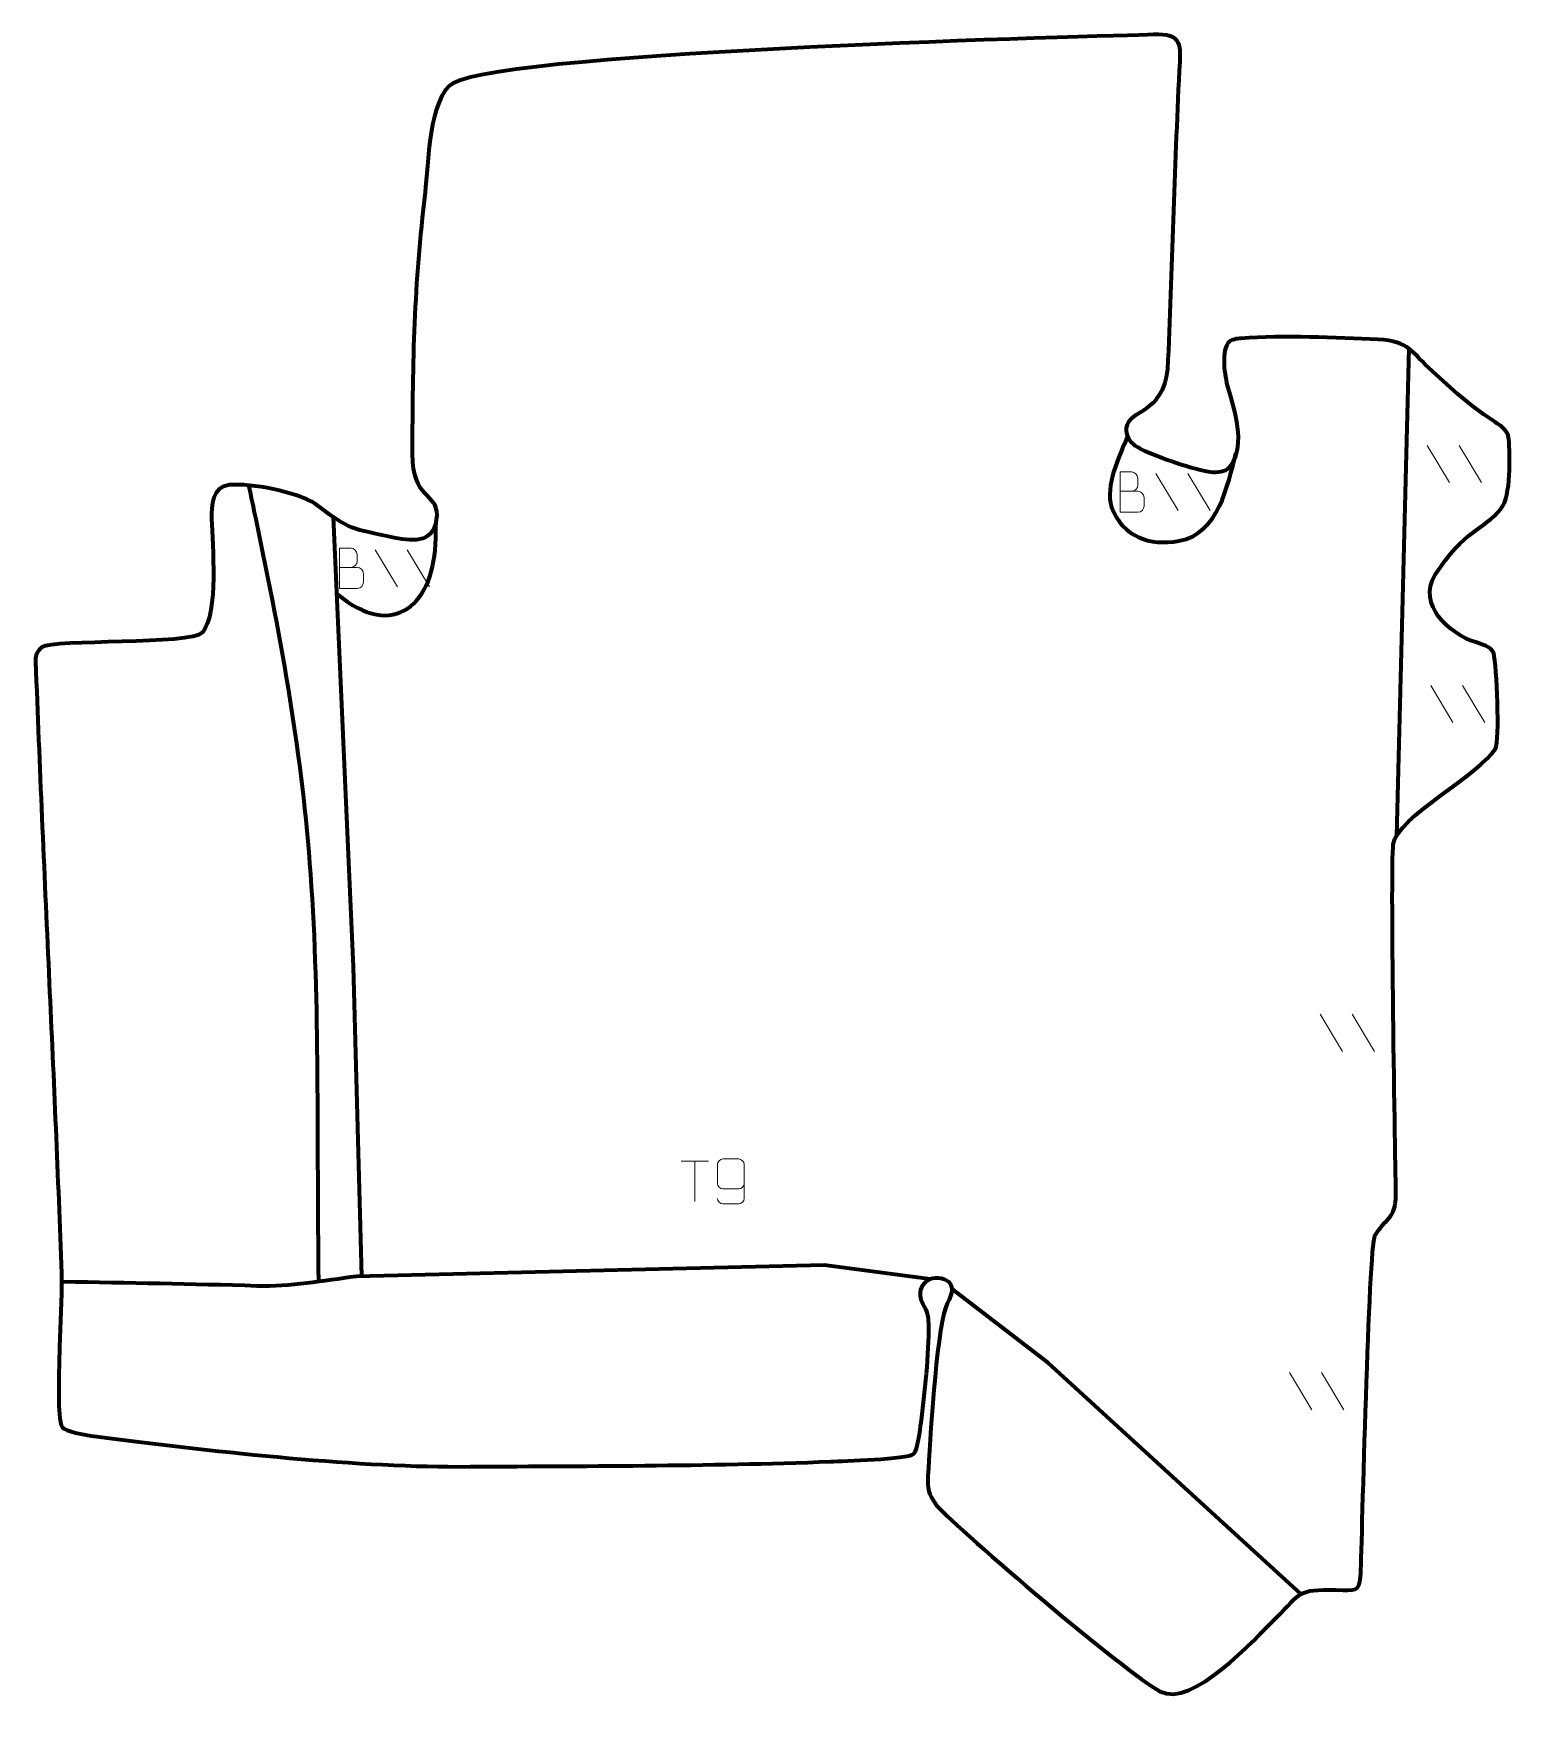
# Model space of a CAD drawing. Header units: millimetres. Extents: x 1170 to 1990, y -85 to 844.
import ezdxf

# ---------------------------------------------------------------- set-up
doc = ezdxf.new("R2010")
doc.units = ezdxf.units.MM
doc.header["$MEASUREMENT"] = 0
doc.layers.add('layer 2', color=7, linetype='Continuous')
doc.layers.add('layer 3', color=7, linetype='Continuous')

msp = doc.modelspace()

# ---------------------------------------------------------------- linework, layer by layer
at = {"layer": 'layer 2', "color": 142, "lineweight": 158}
msp.add_open_spline([(1932.9719, 669.2577), (1932.9719, 669.2577), (1926.1227, 399.2496), (1926.1227, 399.2496)], degree=3, dxfattribs=at)
for points, knots in [([(1777.0119, 620.7794), (1772.5065, 609.8617), (1764.2375, 593.1238), (1768.1326, 581.2995), (1768.1326, 581.2995), (1774.2418, 564.8226), (1789.1094, 559.7993), (1805.4671, 562.6918), (1805.4671, 562.6918), (1827.2852, 566.5502), (1832.4708, 593.2328), (1837.0534, 611.2549)], [0, 0, 0, 0, 0.25, 0.25, 0.25, 0.25, 0.5, 0.5, 0.5, 0.5, 1, 1, 1, 1]), ([(1289.5823, 593.4902), (1290.8932, 587.2182), (1292.1845, 580.942), (1293.515, 574.6741), (1293.515, 574.6741), (1308.2354, 505.331), (1319.2173, 442.9723), (1323.8915, 377.9246), (1323.8915, 377.9246), (1329.0986, 305.4622), (1327.1913, 230.3284), (1328.3137, 152.2359)], [0, 0, 0, 0, 0.25, 0.25, 0.25, 0.25, 0.5, 0.5, 0.5, 0.5, 1, 1, 1, 1]), ([(1352.4251, 154.9468), (1352.4251, 154.9468), (1347.762, 326.5963), (1347.762, 326.5963), (1347.762, 326.5963), (1347.762, 326.5963), (1336.5767, 575.8638), (1336.5767, 575.8638)], [0, 0, 0, 0, 0.33333333, 0.33333333, 0.33333333, 0.33333333, 1, 1, 1, 1]), ([(1338.4815, 533.4136), (1370.2897, 506.4564), (1393.0007, 528.24), (1393.3364, 564.1377), (1393.3364, 564.1377), (1393.4056, 567.3082), (1393.4598, 570.4744), (1393.5535, 573.6447)], [0, 0, 0, 0, 0.33333333, 0.33333333, 0.33333333, 0.33333333, 1, 1, 1, 1]), ([(1667.4167, 153.3614), (1667.4167, 153.3614), (1608.6434, 161.1156), (1608.6434, 161.1156), (1608.6434, 161.1156), (1608.6434, 161.1156), (1349.3633, 154.8731), (1349.3633, 154.8731), (1349.3633, 154.8731), (1330.7977, 152.4914), (1312.9218, 148.9865), (1294.1228, 149.5812), (1294.1228, 149.5812), (1258.3639, 150.7125), (1222.5761, 151.2172), (1186.8052, 151.9007), (1186.8052, 151.9007), (1186.8052, 151.9007), (1185.8492, 151.919), (1185.8492, 151.919)], [0, 0, 0, 0, 0.16666667, 0.16666667, 0.16666667, 0.16666667, 0.33333333, 0.33333333, 0.33333333, 0.33333333, 0.5, 0.5, 0.5, 0.5, 0.66666667, 0.66666667, 0.66666667, 0.66666667, 1, 1, 1, 1]), ([(1873.1826, -21.1776), (1873.1826, -21.1776), (1732.977, 106.9259), (1732.977, 106.9259), (1732.977, 106.9259), (1732.977, 106.9259), (1679.5922, 147.9814), (1679.5922, 147.9814)], [0, 0, 0, 0, 0.33333333, 0.33333333, 0.33333333, 0.33333333, 1, 1, 1, 1])]:
    msp.add_open_spline(points, degree=3, knots=knots, dxfattribs=at)
at = {"layer": 'layer 3', "color": 242, "lineweight": 158}
msp.add_open_spline([(1925.7882, 200.0517), (1925.435, 185.9027), (1919.905, 187.7571), (1914.1442, 177.3338), (1914.1442, 177.3338), (1910.7469, 171.1872), (1906.9116, 7.9391), (1906.3008, -9.7759), (1906.3008, -9.7759), (1905.6323, -20.8338), (1903.1305, -18.8454), (1892.7199, -18.9317), (1892.7199, -18.9317), (1870.6489, -18.6734), (1874.1393, -19.785), (1858.8314, -34.8578), (1858.8314, -34.8578), (1847.3695, -46.3365), (1812.7324, -84.6529), (1795.0976, -75.179), (1795.0976, -75.179), (1775.633, -64.7222), (1683.9131, 13.5624), (1671.475, 27.5342), (1671.475, 27.5342), (1671.475, 27.5342), (1670.7174, 28.4567), (1670.7174, 28.4567), (1670.7174, 28.4567), (1666.4333, 33.921), (1665.9069, 37.5603), (1666.2789, 44.3573), (1666.2789, 44.3573), (1667.307, 63.1385), (1670.6521, 121.3733), (1676.1853, 137.8519), (1676.1853, 137.8519), (1678.0173, 142.8833), (1683.3338, 150.2035), (1675.2179, 153.3592), (1675.2179, 153.3592), (1666.5292, 156.7377), (1658.8038, 148.6177), (1663.5274, 139.6165), (1663.5274, 139.6165), (1665.9514, 134.9973), (1666.5783, 134.0929), (1666.7107, 128.3944), (1666.7107, 128.3944), (1666.9464, 111.9732), (1664.6115, 90.0978), (1662.4265, 73.7759), (1662.4265, 73.7759), (1661.9661, 70.336), (1660.7125, 58.3181), (1658.3852, 56.4491), (1658.3852, 56.4491), (1654.8095, 53.5778), (1619.1029, 52.5453), (1612.3188, 52.2854), (1612.3188, 52.2854), (1543.7885, 49.6354), (1474.6863, 49.8819), (1406.0779, 49.4132), (1406.0779, 49.4132), (1345.3267, 49.2845), (1265.6517, 58.3129), (1205.3373, 66.1661), (1205.3373, 66.1661), (1197.2976, 67.213), (1188.4605, 68.8571), (1186.2157, 71.3903), (1186.2157, 71.3903), (1184.6099, 73.2025), (1184.2669, 83.6774), (1184.2757, 86.4748), (1184.2757, 86.4748), (1184.3292, 96.6655), (1184.511, 106.8458), (1184.7661, 117.0331), (1184.7661, 117.0331), (1185.1178, 130.1876), (1186.1926, 143.3592), (1185.754, 156.5174), (1185.754, 156.5174), (1183.9589, 210.2352), (1181.4571, 263.9204), (1179.0421, 317.6126), (1179.0421, 317.6126), (1176.4533, 375.1551), (1173.8241, 432.6574), (1171.6651, 490.22), (1171.6651, 490.22), (1171.4634, 495.5979), (1170.3064, 500.2552), (1175.002, 503.731), (1175.002, 503.731), (1181.1229, 508.2615), (1257.9361, 504.8165), (1263.9398, 511.8107), (1263.9398, 511.8107), (1273.1651, 523.341), (1269.3582, 560.0831), (1269.0754, 574.7579), (1269.0754, 574.7579), (1268.9313, 582.2377), (1269.375, 592.8085), (1278.7881, 593.6862), (1278.7881, 593.6862), (1290.9793, 594.823), (1316.1878, 589.8028), (1326.5337, 583.2273), (1326.5337, 583.2273), (1345.909, 568.4076), (1346.8472, 569.5188), (1370.2798, 564.4448), (1370.2798, 564.4448), (1381.8593, 561.9375), (1393.3534, 561.8164), (1393.8835, 576.9861), (1393.8835, 576.9861), (1393.8654, 590.025), (1380.2676, 585.6165), (1380.2937, 610.9364), (1380.2937, 610.9364), (1380.426, 662.5947), (1381.2106, 704.6966), (1387.4606, 756.0855), (1387.4606, 756.0855), (1389.1241, 770.3261), (1389.5046, 809.1628), (1403.1206, 816.5207), (1403.1206, 816.5207), (1436.3449, 834.4743), (1767.6519, 842.5407), (1791.068, 843.3805), (1791.068, 843.3805), (1808.0476, 843.9894), (1806.507, 837.8194), (1805.777, 823.2255), (1805.777, 823.2255), (1803.102, 768.1398), (1801.7147, 713.054), (1799.3312, 657.9803), (1799.3312, 657.9803), (1796.3295, 632.3302), (1778.3158, 636.5155), (1776.4528, 625.4549), (1776.4528, 625.4549), (1775.9843, 621.2197), (1777.9781, 617.9884), (1781.163, 615.449), (1781.163, 615.449), (1786.542, 611.1599), (1817.101, 600.7378), (1824.4455, 600.5787), (1824.4455, 600.5787), (1828.3699, 600.4937), (1832.1248, 601.287), (1834.1295, 604.3744), (1834.1295, 604.3744), (1842.2369, 616.8599), (1836.3976, 634.7029), (1832.5301, 647.8134), (1832.5301, 647.8134), (1830.9634, 653.4268), (1828.3716, 669.111), (1833.4956, 673.1869), (1833.4956, 673.1869), (1834.9067, 674.3095), (1837.3424, 674.7843), (1839.9527, 674.9771), (1839.9527, 674.9771), (1863.315, 676.7025), (1892.4264, 675.3871), (1915.9645, 674.4254), (1915.9645, 674.4254), (1933.3279, 673.3238), (1934.1312, 667.4866), (1945.9996, 656.7758), (1945.9996, 656.7758), (1956.8626, 646.9799), (1966.6663, 637.7717), (1978.9951, 629.7252), (1978.9951, 629.7252), (1983.2634, 626.9702), (1987.7839, 624.5804), (1988.3952, 619.1394), (1988.3952, 619.1394), (1988.9038, 609.8693), (1989.853, 587.7037), (1984.0166, 580.5238), (1984.0166, 580.5238), (1974.1093, 568.3384), (1963.6163, 568.9118), (1947.4887, 543.7908), (1947.4887, 543.7908), (1937.5255, 527.2178), (1955.1806, 511.1965), (1969.9975, 506.5508), (1969.9975, 506.5508), (1976.2301, 504.5966), (1978.8589, 503.054), (1979.9783, 500.4174), (1979.9783, 500.4174), (1981.6186, 493.533), (1983.5638, 452.0814), (1980.9265, 447.491), (1980.9265, 447.491), (1972.8403, 433.4165), (1926.1452, 409.3128), (1924.3203, 394.581), (1924.3203, 394.581), (1922.4954, 379.8492), (1925.7882, 200.0517), (1925.7882, 200.0517)], degree=3, knots=[0, 0, 0, 0, 0.01818182, 0.01818182, 0.01818182, 0.01818182, 0.03636364, 0.03636364, 0.03636364, 0.03636364, 0.05454545, 0.05454545, 0.05454545, 0.05454545, 0.07272727, 0.07272727, 0.07272727, 0.07272727, 0.09090909, 0.09090909, 0.09090909, 0.09090909, 0.10909091, 0.10909091, 0.10909091, 0.10909091, 0.12727273, 0.12727273, 0.12727273, 0.12727273, 0.14545455, 0.14545455, 0.14545455, 0.14545455, 0.16363636, 0.16363636, 0.16363636, 0.16363636, 0.18181818, 0.18181818, 0.18181818, 0.18181818, 0.2, 0.2, 0.2, 0.2, 0.21818182, 0.21818182, 0.21818182, 0.21818182, 0.23636364, 0.23636364, 0.23636364, 0.23636364, 0.25454545, 0.25454545, 0.25454545, 0.25454545, 0.27272727, 0.27272727, 0.27272727, 0.27272727, 0.29090909, 0.29090909, 0.29090909, 0.29090909, 0.30909091, 0.30909091, 0.30909091, 0.30909091, 0.32727273, 0.32727273, 0.32727273, 0.32727273, 0.34545455, 0.34545455, 0.34545455, 0.34545455, 0.36363636, 0.36363636, 0.36363636, 0.36363636, 0.38181818, 0.38181818, 0.38181818, 0.38181818, 0.4, 0.4, 0.4, 0.4, 0.41818182, 0.41818182, 0.41818182, 0.41818182, 0.43636364, 0.43636364, 0.43636364, 0.43636364, 0.45454545, 0.45454545, 0.45454545, 0.45454545, 0.47272727, 0.47272727, 0.47272727, 0.47272727, 0.49090909, 0.49090909, 0.49090909, 0.49090909, 0.50909091, 0.50909091, 0.50909091, 0.50909091, 0.52727273, 0.52727273, 0.52727273, 0.52727273, 0.54545455, 0.54545455, 0.54545455, 0.54545455, 0.56363636, 0.56363636, 0.56363636, 0.56363636, 0.58181818, 0.58181818, 0.58181818, 0.58181818, 0.6, 0.6, 0.6, 0.6, 0.61818182, 0.61818182, 0.61818182, 0.61818182, 0.63636364, 0.63636364, 0.63636364, 0.63636364, 0.65454545, 0.65454545, 0.65454545, 0.65454545, 0.67272727, 0.67272727, 0.67272727, 0.67272727, 0.69090909, 0.69090909, 0.69090909, 0.69090909, 0.70909091, 0.70909091, 0.70909091, 0.70909091, 0.72727273, 0.72727273, 0.72727273, 0.72727273, 0.74545455, 0.74545455, 0.74545455, 0.74545455, 0.76363636, 0.76363636, 0.76363636, 0.76363636, 0.78181818, 0.78181818, 0.78181818, 0.78181818, 0.8, 0.8, 0.8, 0.8, 0.81818182, 0.81818182, 0.81818182, 0.81818182, 0.83636364, 0.83636364, 0.83636364, 0.83636364, 0.85454545, 0.85454545, 0.85454545, 0.85454545, 0.87272727, 0.87272727, 0.87272727, 0.87272727, 0.89090909, 0.89090909, 0.89090909, 0.89090909, 0.90909091, 0.90909091, 0.90909091, 0.90909091, 0.92727273, 0.92727273, 0.92727273, 0.92727273, 0.94545455, 0.94545455, 0.94545455, 0.94545455, 0.96363636, 0.96363636, 0.96363636, 0.96363636, 1, 1, 1, 1], dxfattribs=at)
at = {"layer": 'layer 3', "color": 250, "lineweight": 9}
for points in [[(1943.0926, 615.5915), (1943.0926, 615.5915), (1955.4569, 595.0472), (1955.4569, 595.0472)], [(1960.8225, 615.5915), (1960.8225, 615.5915), (1973.1868, 595.0472), (1973.1868, 595.0472)], [(1792.7101, 600.0065), (1792.7101, 600.0065), (1805.0744, 579.4622), (1805.0744, 579.4622)], [(1810.44, 600.0065), (1810.44, 600.0065), (1822.8043, 579.4622), (1822.8043, 579.4622)], [(1359.8354, 557.7763), (1359.8354, 557.7763), (1372.1997, 537.232), (1372.1997, 537.232)], [(1377.5653, 557.7763), (1377.5653, 557.7763), (1389.9296, 537.232), (1389.9296, 537.232)], [(1945.0415, 482.5527), (1945.0415, 482.5527), (1957.4058, 462.0084), (1957.4058, 462.0084)], [(1962.7714, 482.5527), (1962.7714, 482.5527), (1975.1357, 462.0084), (1975.1357, 462.0084)], [(1883.8259, 300.2081), (1883.8259, 300.2081), (1896.1902, 279.6638), (1896.1902, 279.6638)], [(1901.5558, 300.2081), (1901.5558, 300.2081), (1913.9201, 279.6638), (1913.9201, 279.6638)], [(1529.3641, 218.7349), (1529.3641, 218.7349), (1544.5791, 218.7349), (1544.5791, 218.7349)], [(1536.9718, 196.4057), (1536.9718, 196.4057), (1536.9718, 218.756), (1536.9718, 218.756)], [(1866.7248, 101.5526), (1866.7248, 101.5526), (1879.0891, 81.0083), (1879.0891, 81.0083)], [(1884.4547, 101.5526), (1884.4547, 101.5526), (1896.819, 81.0083), (1896.819, 81.0083)]]:
    msp.add_open_spline(points, degree=3, dxfattribs=at)
for points, knots in [([(1772.8329, 590.1716), (1776.0919, 590.172), (1779.3513, 590.172), (1782.611, 590.1716), (1782.611, 590.1716), (1784.3803, 590.1561), (1786.1032, 588.6011), (1786.1032, 586.7653), (1786.1032, 586.7653), (1786.1029, 585.7545), (1786.1029, 583.0232), (1786.1032, 582.0121), (1786.1032, 582.0121), (1786.1191, 580.348), (1784.7378, 578.5442), (1782.6584, 578.5594), (1782.6584, 578.5594), (1779.3984, 578.5597), (1776.1387, 578.5597), (1772.8794, 578.5594), (1772.8794, 578.5594), (1772.8794, 586.0098), (1772.8794, 593.4599), (1772.8794, 600.9097), (1772.8794, 600.9097), (1775.0055, 600.9097), (1777.1319, 600.9097), (1779.2584, 600.9097), (1779.2584, 600.9097), (1780.7639, 600.9255), (1782.6419, 599.2143), (1782.6578, 597.4566), (1782.6578, 597.4566), (1782.6574, 595.606), (1782.6574, 595.4753), (1782.6578, 593.6244), (1782.6578, 593.6244), (1782.6732, 591.7738), (1781.0123, 590.1561), (1779.2119, 590.1716)], [0, 0, 0, 0, 0.09090909, 0.09090909, 0.09090909, 0.09090909, 0.18181818, 0.18181818, 0.18181818, 0.18181818, 0.27272727, 0.27272727, 0.27272727, 0.27272727, 0.36363636, 0.36363636, 0.36363636, 0.36363636, 0.45454545, 0.45454545, 0.45454545, 0.45454545, 0.54545455, 0.54545455, 0.54545455, 0.54545455, 0.63636364, 0.63636364, 0.63636364, 0.63636364, 0.72727273, 0.72727273, 0.72727273, 0.72727273, 0.81818182, 0.81818182, 0.81818182, 0.81818182, 1, 1, 1, 1]), ([(1339.9582, 547.9414), (1343.2172, 547.9418), (1346.4766, 547.9418), (1349.7363, 547.9414), (1349.7363, 547.9414), (1351.5056, 547.9259), (1353.2285, 546.3709), (1353.2285, 544.5351), (1353.2285, 544.5351), (1353.2282, 543.5243), (1353.2282, 540.793), (1353.2285, 539.7819), (1353.2285, 539.7819), (1353.2444, 538.1178), (1351.8631, 536.314), (1349.7837, 536.3292), (1349.7837, 536.3292), (1346.5237, 536.3295), (1343.264, 536.3295), (1340.0047, 536.3292), (1340.0047, 536.3292), (1340.0047, 543.7796), (1340.0047, 551.2297), (1340.0047, 558.6795), (1340.0047, 558.6795), (1342.1308, 558.6795), (1344.2572, 558.6795), (1346.3837, 558.6795), (1346.3837, 558.6795), (1347.8892, 558.6953), (1349.7672, 556.9841), (1349.7831, 555.2264), (1349.7831, 555.2264), (1349.7827, 553.3758), (1349.7827, 553.2451), (1349.7831, 551.3942), (1349.7831, 551.3942), (1349.7985, 549.5436), (1348.1376, 547.9259), (1346.3372, 547.9414)], [0, 0, 0, 0, 0.09090909, 0.09090909, 0.09090909, 0.09090909, 0.18181818, 0.18181818, 0.18181818, 0.18181818, 0.27272727, 0.27272727, 0.27272727, 0.27272727, 0.36363636, 0.36363636, 0.36363636, 0.36363636, 0.45454545, 0.45454545, 0.45454545, 0.45454545, 0.54545455, 0.54545455, 0.54545455, 0.54545455, 0.63636364, 0.63636364, 0.63636364, 0.63636364, 0.72727273, 0.72727273, 0.72727273, 0.72727273, 0.81818182, 0.81818182, 0.81818182, 0.81818182, 1, 1, 1, 1]), ([(1549.5417, 198.0401), (1549.5658, 196.7006), (1550.922, 195.0473), (1552.4939, 195.0817), (1552.4939, 195.0817), (1555.4787, 195.082), (1558.4639, 195.082), (1561.4493, 195.0817), (1561.4493, 195.0817), (1562.6684, 195.0667), (1564.3966, 196.5043), (1564.4016, 198.0401), (1564.4016, 198.0401), (1564.4013, 204.4005), (1564.4013, 210.7613), (1564.4016, 217.1221), (1564.4016, 217.1221), (1564.3969, 218.285), (1562.6684, 220.0561), (1561.4493, 220.0805), (1561.4493, 220.0805), (1558.4639, 220.0802), (1555.4787, 220.0802), (1552.4939, 220.0805), (1552.4939, 220.0805), (1551.2158, 220.0367), (1549.5461, 218.4222), (1549.5417, 217.1221), (1549.5417, 217.1221), (1549.5417, 213.5387), (1549.5417, 209.9557), (1549.5417, 206.3729), (1549.5417, 206.3729), (1549.5802, 204.8947), (1551.1629, 203.4618), (1552.4939, 203.4639), (1552.4939, 203.4639), (1555.4787, 203.4636), (1558.4639, 203.4636), (1561.4493, 203.4639), (1561.4493, 203.4639), (1562.7788, 203.4589), (1564.4218, 204.9661), (1564.3801, 206.3947)], [0, 0, 0, 0, 0.08333333, 0.08333333, 0.08333333, 0.08333333, 0.16666667, 0.16666667, 0.16666667, 0.16666667, 0.25, 0.25, 0.25, 0.25, 0.33333333, 0.33333333, 0.33333333, 0.33333333, 0.41666667, 0.41666667, 0.41666667, 0.41666667, 0.5, 0.5, 0.5, 0.5, 0.58333333, 0.58333333, 0.58333333, 0.58333333, 0.66666667, 0.66666667, 0.66666667, 0.66666667, 0.75, 0.75, 0.75, 0.75, 0.83333333, 0.83333333, 0.83333333, 0.83333333, 1, 1, 1, 1])]:
    msp.add_open_spline(points, degree=3, knots=knots, dxfattribs=at)

doc.saveas('drawing.dxf')
